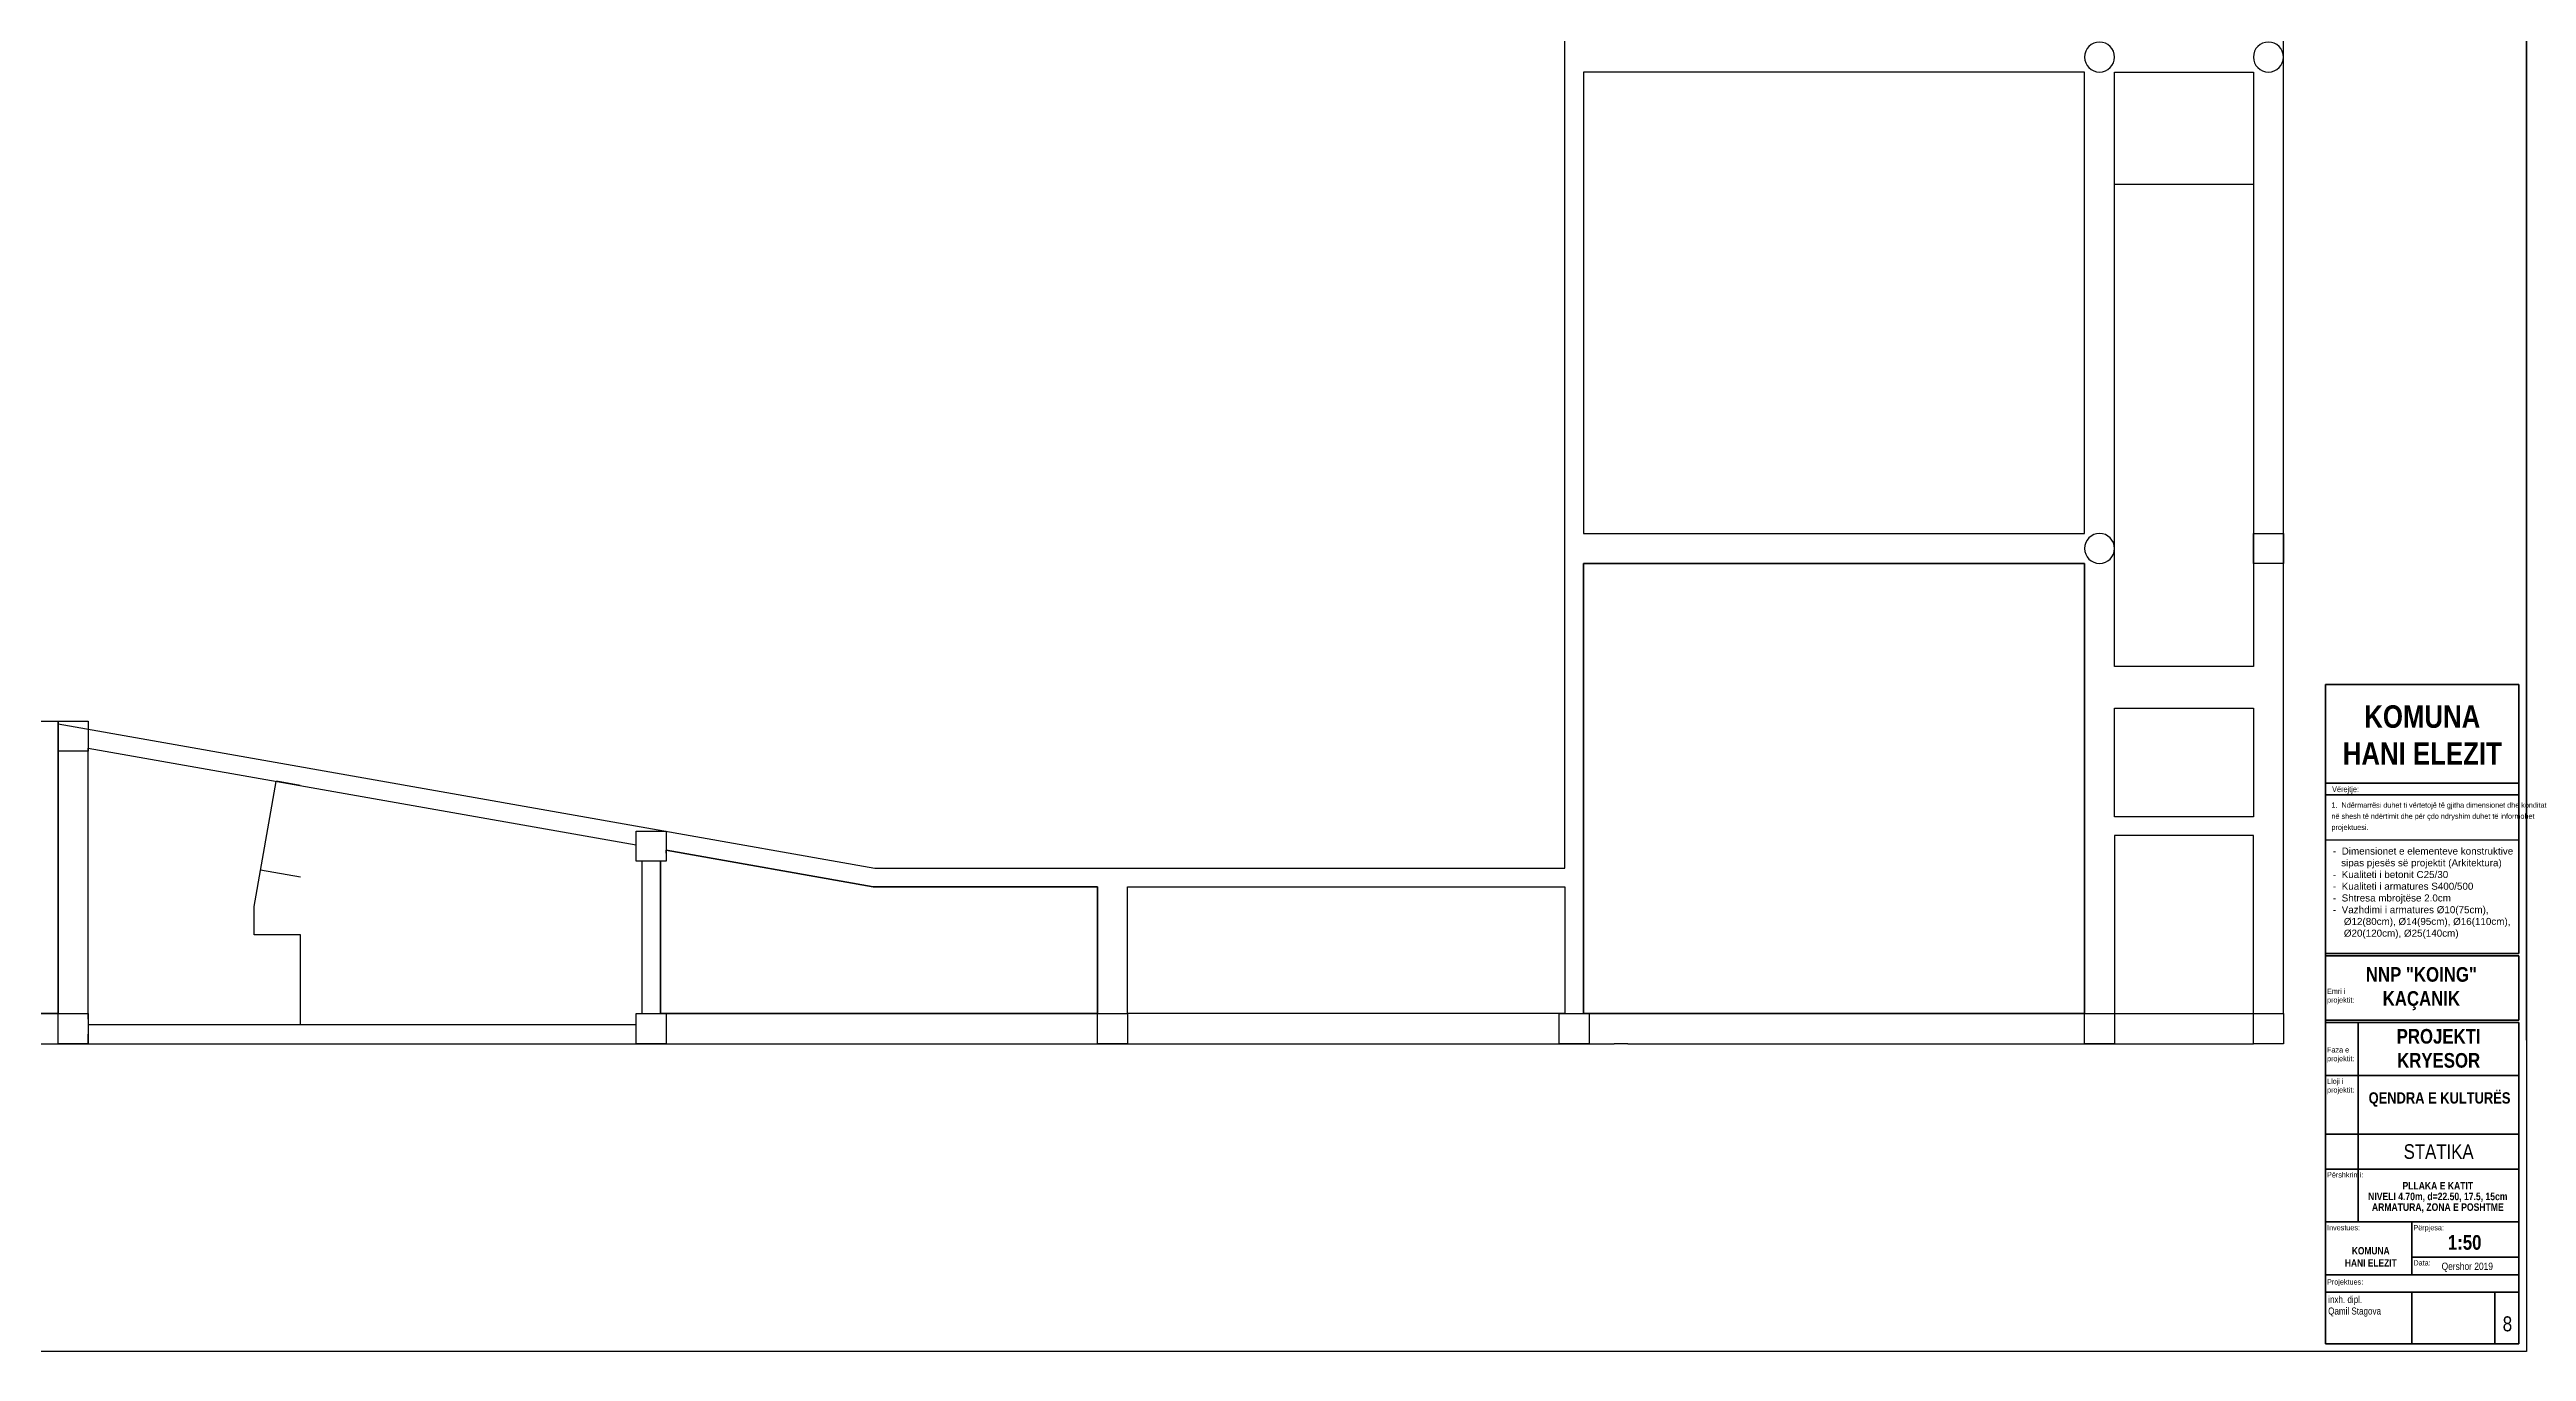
# Model space of a CAD drawing. Header units: inches. Extents: x 2815 to 15131, y -151 to 4049.
# Drawn here: x 4759 to 8059, y -151 to 1585 of the extents above; entities that cross this region are included whole.
import ezdxf

# ---------------------------------------------------------------- set-up
doc = ezdxf.new("R2010")
doc.units = ezdxf.units.IN
doc.layers.add('0_Pen_No__1', color=7, linetype='Continuous', lineweight=35)
doc.layers.add('TEKSTI_Pen_No__201', color=7, linetype='Continuous', lineweight=18)
doc.layers.add('A4_OP', color=7, linetype='Continuous')
doc.styles.add('GENERATED_STYLE_1', font='ARIAL.TTF')
doc.styles.add('GENERATED_STYLE_3', font='ARIALN.TTF')
doc.styles.add('GENERATED_STYLE_4', font='ARIALNB.TTF')

msp = doc.modelspace()

# ---------------------------------------------------------------- linework, layer by layer
for p, q in [((8059.4, 4049.4), (8059.4, -150.6)), ((8059.4, 264.4), (8059.4, 3649.4)), ((5031.6, 442.6), (5061, 609.2)), ((7791.8, 531.1), (8049.4, 531.1)), ((5093.4, 481.6), (5040.1, 491)), ((5031.6, 404.6), (5031.6, 442.6)), ((5093.6, 404.6), (5031.6, 404.6)), ((5093.6, 284.6), (5093.6, 404.6)), ((4810.6, 259.6), (4810.6, 272.1)), ((6862.2, 259.6), (6843.9, 259.6)), ((8059.4, -150.6), (2814.9, -150.6))]:
    msp.add_line(p, q)
at = {"layer": '0_Pen_No__1', "linetype": 'Continuous'}
for p, q in [((7791.8, 379.7), (7791.8, 738.4)), ((7791.8, 738.4), (8049.4, 738.4)), ((8049.4, 738.4), (8049.4, 379.7)), ((7791.8, 606.7), (8049.4, 606.7)), ((7791.8, 591.1), (8049.4, 591.1)), ((7791.8, 410.6), (7791.8, 496.4)), ((7791.8, -140.6), (7791.8, 407.4)), ((7791.8, 379.7), (8049.4, 379.7)), ((7791.8, 376.6), (8049.4, 376.6)), ((8049.4, 376.6), (8049.4, 290.8)), ((7791.8, 290.8), (8049.4, 290.8)), ((7791.8, 287.7), (8049.4, 287.7)), ((7791.8, 287.7), (8049.4, 287.7)), ((7835.4, 22.1), (7835.4, 287.7)), ((8049.4, 287.7), (8049.4, -140.6)), ((7791.8, 217.4), (8049.4, 217.4)), ((7791.8, 139.2), (8049.4, 139.2)), ((7791.8, 92.4), (8049.4, 92.4)), ((7791.8, 22.1), (8049.4, 22.1)), ((7906.9, -48.3), (7906.9, 22.1)), ((7906.9, -24.8), (8049.4, -24.8)), ((7791.8, -48.3), (8049.4, -48.3)), ((7791.8, -71.7), (8049.4, -71.7)), ((7906.9, -71.7), (7906.9, -140.6)), ((8017.2, -140.6), (8017.2, -71.7)), ((7791.8, -140.6), (8049.4, -140.6))]:
    msp.add_line(p, q, dxfattribs=at)
at = {"layer": 'A4_OP'}
for points in [[(7735.6, 1574.6), (7735.6, 2067.3)], [(6778.1, 1574.6), (6778.1, 1986.4)], [(6778.1, 919.6), (6778.1, 1574.6)], [(7470.6, 1554.6), (6803.1, 1554.6)], [(6803.1, 1554.6), (6803.1, 939.6)], [(7470.6, 1554.6), (6803.1, 1554.6)], [(6803.1, 1554.6), (6803.1, 939.6)], [(7470.6, 939.6), (7470.6, 1554.6)], [(7470.6, 939.6), (7470.6, 1554.6)], [(7510.6, 1404.7), (7510.6, 1554.6)], [(7510.6, 1554.6), (7695.6, 1554.6)], [(7510.6, 919.6), (7510.6, 1554.6)], [(7510.6, 1554.6), (7695.6, 1554.6)], [(7695.6, 1554.6), (7695.6, 1404.7)], [(7695.6, 1554.6), (7695.6, 762.1)], [(7735.6, 749.6), (7735.6, 1574.6)], [(7695.6, 1404.7), (7510.6, 1404.7)], [(6803.1, 939.6), (7470.6, 939.6)], [(6803.1, 939.6), (7470.6, 939.6)], [(7695.6, 939.6), (7735.6, 939.6)], [(7695.6, 899.6), (7695.6, 939.6)], [(7695.6, 939.6), (7735.6, 939.6)], [(7695.6, 899.6), (7695.6, 939.6)], [(7735.6, 939.6), (7735.6, 899.6)], [(7735.6, 939.6), (7735.6, 899.6)], [(6778.1, 493.7), (6778.1, 919.6)], [(6803.1, 299.6), (6803.1, 899.6)], [(6803.1, 899.6), (7470.6, 899.6)], [(7470.6, 899.6), (6803.1, 899.6)], [(6803.1, 899.6), (6803.1, 481.2)], [(7470.6, 899.6), (7470.6, 299.6)], [(7470.6, 749.6), (7470.6, 899.6)], [(7510.6, 762.1), (7510.6, 919.6)], [(7735.6, 899.6), (7695.6, 899.6)], [(7735.6, 899.6), (7695.6, 899.6)], [(7510.8, 762.1), (7510.6, 762.1)], [(7695.6, 762.1), (7510.8, 762.1)], [(7470.6, 549.6), (7470.6, 749.6)], [(7735.6, 549.6), (7735.6, 749.6)], [(7510.6, 706.9), (7695.6, 706.9)], [(7510.6, 562.1), (7510.6, 706.9)], [(7510.6, 706.9), (7695.6, 706.9)], [(7510.6, 562.1), (7510.6, 706.9)], [(7695.6, 706.9), (7695.6, 562.1)], [(7695.6, 706.9), (7695.6, 562.1)], [(4710.6, 689.6), (4770.6, 689.6)], [(4770.6, 689.6), (4770.6, 299.6)], [(4770.6, 689.6), (4810.6, 689.6)], [(4770.6, 649.6), (4770.6, 689.6)], [(4770.6, 689.6), (4810.6, 689.6)], [(4770.6, 649.6), (4770.6, 689.6)], [(4770.6, 299.6), (4770.6, 685.9)], [(4770.6, 685.9), (5562.7, 545.9)], [(4810.6, 689.6), (4810.6, 649.6)], [(4810.6, 689.6), (4810.6, 649.6)], [(4810.6, 649.6), (4770.6, 649.6)], [(4810.6, 649.6), (4770.6, 649.6)], [(4810.6, 292.1), (4810.6, 653.4)], [(4810.6, 653.4), (5540.6, 524.5)], [(5093, 603.5), (5061.7, 609.4)], [(7695.6, 562.1), (7510.6, 562.1)], [(7695.6, 562.1), (7510.6, 562.1)], [(5540.6, 542.8), (5580.6, 542.8)], [(5540.6, 502.8), (5540.6, 542.8)], [(5540.6, 542.8), (5580.6, 542.8)], [(5540.6, 502.8), (5540.6, 542.8)], [(5562.7, 545.9), (5858.7, 493.7)], [(5580.6, 542.8), (5580.6, 502.8)], [(5580.6, 542.8), (5580.6, 502.8)], [(7470.6, 299.6), (7470.6, 549.6)], [(7695.6, 537.1), (7510.6, 537.1)], [(7510.6, 537.1), (7510.6, 299.6)], [(7695.6, 299.6), (7695.6, 537.1)], [(7735.6, 299.6), (7735.6, 549.6)], [(5580.6, 502.8), (5540.6, 502.8)], [(5580.6, 502.8), (5540.6, 502.8)], [(5548.1, 502.8), (5548.1, 299.6)], [(5573.1, 299.6), (5573.1, 502.8)], [(5573.1, 502.8), (5573.1, 299.6)], [(5580.6, 513.6), (5580.6, 517.4)], [(5580.6, 517.4), (5856.5, 468.7)], [(5856.5, 468.7), (5580.6, 517.4)], [(5856.5, 468.7), (6155.6, 468.7)], [(6155.6, 468.7), (5856.5, 468.7)], [(5858.7, 493.7), (6175.6, 493.7)], [(6155.6, 468.7), (6155.6, 299.6)], [(6155.6, 299.6), (6155.6, 468.7)], [(6175.6, 493.7), (6778.1, 493.7)], [(6195.6, 299.6), (6195.6, 468.7)], [(6195.6, 468.7), (6778.1, 468.7)], [(6195.6, 299.6), (6195.6, 468.7)], [(6195.6, 468.7), (6778.1, 468.7)], [(6778.1, 468.7), (6778.1, 299.6)], [(6778.1, 468.7), (6778.1, 299.6)], [(6803.1, 481.2), (6803.1, 299.6)], [(4770.6, 299.6), (3735.6, 299.6)], [(3735.6, 299.6), (4770.6, 299.6)], [(4770.6, 299.6), (4810.6, 299.6)], [(4770.6, 259.6), (4770.6, 299.6)], [(4770.6, 299.6), (4810.6, 299.6)], [(4770.6, 259.6), (4770.6, 299.6)], [(4810.6, 299.6), (4810.6, 259.6)], [(4810.6, 299.6), (4810.6, 259.6)], [(5540.6, 299.6), (5580.6, 299.6)], [(5540.6, 259.6), (5540.6, 299.6)], [(5540.6, 299.6), (5580.6, 299.6)], [(5540.6, 259.6), (5540.6, 299.6)], [(6155.6, 299.6), (5573.1, 299.6)], [(5573.1, 299.6), (6155.6, 299.6)], [(5580.6, 299.6), (5580.6, 259.6)], [(5580.6, 299.6), (5580.6, 259.6)], [(6155.6, 299.6), (6195.6, 299.6)], [(6155.6, 259.6), (6155.6, 299.6)], [(6155.6, 299.6), (6195.6, 299.6)], [(6155.6, 259.6), (6155.6, 299.6)], [(6778.1, 299.6), (6195.6, 299.6)], [(6195.6, 299.6), (6195.6, 259.6)], [(6195.6, 299.6), (6195.6, 259.6)], [(6778.1, 299.6), (6195.6, 299.6)], [(6770.6, 299.6), (6810.6, 299.6)], [(6770.6, 259.6), (6770.6, 299.6)], [(6770.6, 299.6), (6810.6, 299.6)], [(6770.6, 259.6), (6770.6, 299.6)], [(7470.6, 299.6), (6803.1, 299.6)], [(6803.1, 299.6), (6862.2, 299.6)], [(6810.6, 299.6), (6810.6, 259.6)], [(6810.6, 299.6), (6810.6, 259.6)], [(6862.2, 299.6), (7470.6, 299.6)], [(7470.6, 299.6), (7510.6, 299.6)], [(7470.6, 259.6), (7470.6, 299.6)], [(7470.6, 299.6), (7510.6, 299.6)], [(7470.6, 259.6), (7470.6, 299.6)], [(7510.6, 299.6), (7510.6, 259.6)], [(7510.6, 299.6), (7510.6, 259.6)], [(7510.6, 299.6), (7695.6, 299.6)], [(7695.6, 299.6), (7735.6, 299.6)], [(7695.6, 259.6), (7695.6, 299.6)], [(7695.6, 299.6), (7735.6, 299.6)], [(7695.6, 259.6), (7695.6, 299.6)], [(7735.6, 299.6), (7735.6, 259.6)], [(7735.6, 299.6), (7735.6, 259.6)], [(5540.6, 284.6), (4810.6, 284.6)], [(3695.6, 259.6), (4790.6, 259.6)], [(4810.6, 259.6), (4770.6, 259.6)], [(4810.6, 259.6), (4770.6, 259.6)], [(4790.6, 259.6), (5560.6, 259.6)], [(5580.6, 259.6), (5540.6, 259.6)], [(5580.6, 259.6), (5540.6, 259.6)], [(5560.6, 259.6), (6175.6, 259.6)], [(6195.6, 259.6), (6155.6, 259.6)], [(6195.6, 259.6), (6155.6, 259.6)], [(6175.6, 259.6), (6790.6, 259.6)], [(6810.6, 259.6), (6770.6, 259.6)], [(6810.6, 259.6), (6770.6, 259.6)], [(6790.6, 259.6), (6843.9, 259.6)], [(6862.2, 259.6), (7490.6, 259.6)], [(7510.6, 259.6), (7470.6, 259.6)], [(7510.6, 259.6), (7470.6, 259.6)], [(7490.6, 259.6), (7695.6, 259.6)], [(7735.6, 259.6), (7695.6, 259.6)], [(7735.6, 259.6), (7695.6, 259.6)]]:
    msp.add_lwpolyline(points, dxfattribs=at)
for points in [[(7510.6, 1574.6, 1), (7470.6, 1574.6)], [(7510.6, 1574.6, 1), (7470.6, 1574.6)], [(7735.6, 1574.6, 1), (7695.6, 1574.6)], [(7735.6, 1574.6, 1), (7695.6, 1574.6)], [(7470.6, 1574.6, 1), (7510.6, 1574.6)], [(7470.6, 1574.6, 1), (7510.6, 1574.6)], [(7695.6, 1574.6, 1), (7735.6, 1574.6)], [(7695.6, 1574.6, 1), (7735.6, 1574.6)], [(7510.6, 919.6, 1), (7470.6, 919.6)], [(7510.6, 919.6, 1), (7470.6, 919.6)], [(7470.6, 919.6, 1), (7510.6, 919.6)], [(7470.6, 919.6, 1), (7510.6, 919.6)]]:
    msp.add_lwpolyline(points, format="xyb", dxfattribs=at)

# ---------------------------------------------------------------- texts
at = {"layer": '0_Pen_No__1', "linetype": 'Continuous'}
for s, insert, char_height, width, attachment_point, line_spacing_factor, style in [('\\A1;KOMUNA HANI ELEZIT', (7920.6, 710.6), 30, 214.051, 2, 0.984903, 'GENERATED_STYLE_4'), ('\\A1;1.  Ndërmarrësi duhet ti vërtetojë të gjitha dimensionet dhe konditat në shesh të ndërtimit dhe për çdo ndryshim duhet të informohet projektuesi. ', (7799.6, 581.1), 7.0313, 245.916, 1, 1.261061, 'GENERATED_STYLE_3'), ('\\A1;Emri i\\Pprojektit:', (7793.7, 333), 7.03, 67.539, 1, 0.996607, 'GENERATED_STYLE_3'), ('\\A1;NNP "KOING"\\PKAÇANIK', (7919.4, 361.7), 19.531, 214.051, 2, 0.984903, 'GENERATED_STYLE_4'), ('\\A1;PROJEKTI KRYESOR', (7942.4, 279.2), 19.531, 214.051, 2, 0.984903, 'GENERATED_STYLE_4'), ('\\A1;Faza e \\Pprojektit:', (7793.7, 254.9), 7.031, 67.539, 1, 0.996607, 'GENERATED_STYLE_3'), ('\\A1;Lloji i \\Pprojektit:', (7793.7, 213.1), 7.031, 67.539, 1, 0.996607, 'GENERATED_STYLE_3'), ('\\A1;QENDRA E KULTURËS', (7943.6, 194.8), 15, 214.051, 2, 0.984903, 'GENERATED_STYLE_4'), ('\\A1;PLLAKA E KATIT\\PNIVELI 4.70m, d=22.50, 17.5, 15cm\\PARMATURA, ZONA E POSHTME', (7941.3, 75.3), 10, 227.819, 2, 0.8554, 'GENERATED_STYLE_4'), ('\\A1;inxh. dipl. \\PQamil Stagova', (7795.2, -76.6), 9.375, 167.016, 1, 0.98645, 'GENERATED_STYLE_3')]:
    msp.add_mtext(s, dxfattribs=dict(at, insert=insert, char_height=char_height, width=width, attachment_point=attachment_point, line_spacing_factor=line_spacing_factor, style=style))
for s, insert, char_height, attachment_point, style in [('\\A1;Vërejtje:', (7800.4, 602.7), 7.812, 1, 'GENERATED_STYLE_3'), ('\\A1;STATIKA', (7942.4, 125.6), 19.531, 2, 'GENERATED_STYLE_3'), ('\\A1;Përshkrimi:', (7793.7, 88.3), 7.031, 1, 'GENERATED_STYLE_3'), ('\\A1;Investues: ', (7793.7, 17.9), 7.031, 1, 'GENERATED_STYLE_3'), ('\\A1;Përpjesa:', (7908.8, 17.9), 7.031, 1, 'GENERATED_STYLE_3'), ('\\A1;1:50', (7977.1, 4.5), 19.53, 2, 'GENERATED_STYLE_4'), ('\\A1;\\pi-24.727;KOMUNA \\P\\pi-33.963;HANI ELEZIT', (7851.5, -11.5), 9.766, 1, 'GENERATED_STYLE_4'), ('\\A1;Data: ', (7908.8, -29), 7.03, 1, 'GENERATED_STYLE_3'), ('\\A1;Qershor 2019', (7980.6, -32.2), 9.766, 2, 'GENERATED_STYLE_3'), ('\\A1;Projektues: ', (7793.7, -54.4), 7.031, 1, 'GENERATED_STYLE_3'), ('\\A1;8', (8034.1, -103.8), 20, 2, 'GENERATED_STYLE_3')]:
    msp.add_mtext(s, dxfattribs=dict(at, insert=insert, char_height=char_height, attachment_point=attachment_point, style=style))
at = {"layer": 'TEKSTI_Pen_No__201', "linetype": 'Continuous', "insert": (7801.6, 521), "char_height": 9.375, "attachment_point": 1, "style": 'GENERATED_STYLE_1'}
msp.add_mtext('-  Dimensionet e elementeve konstruktive\\P   sipas pjesës së projektit (Arkitektura)\\P-  Kualiteti i betonit C25/30\\P-  Kualiteti i armatures S400/500\\P-  Shtresa mbrojtëse 2.0cm\\P-  Vazhdimi i armatures Ø10(75cm), \\P    Ø12(80cm), Ø14(95cm), Ø16(110cm), \\P    Ø20(120cm), Ø25(140cm)    ', dxfattribs=at)

doc.saveas('drawing.dxf')
